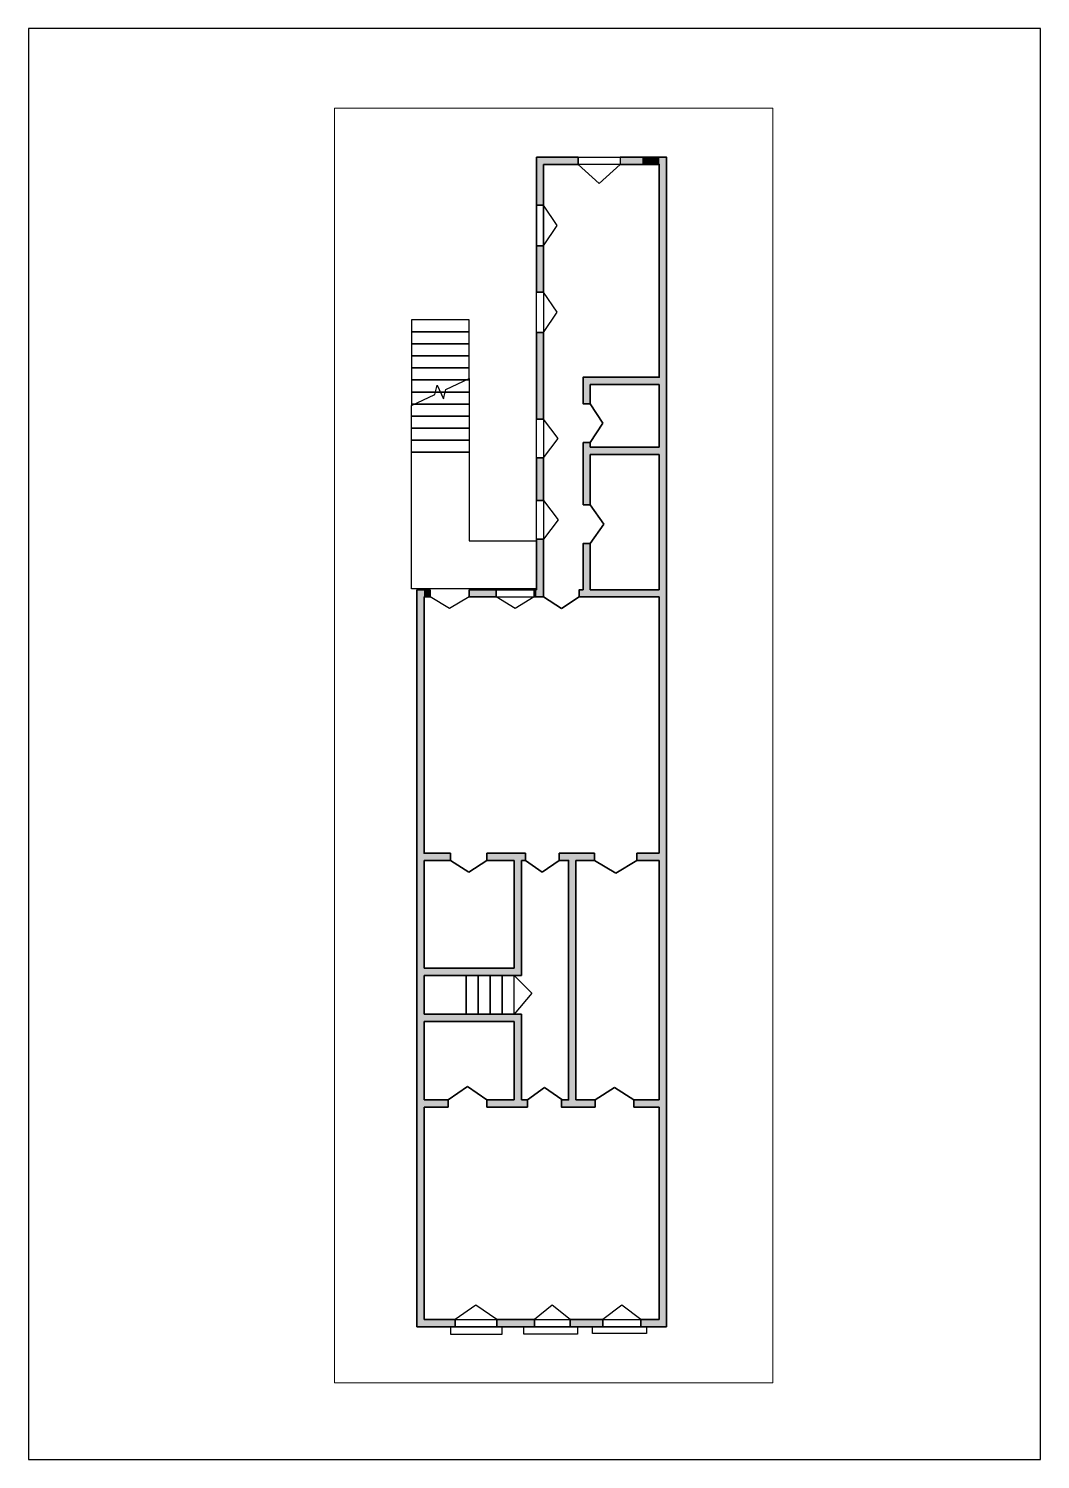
# Paper-space layout 'Layout1' of a CAD drawing. Header units: millimetres. Extents: x 64 to 274, y 59 to 356.
# The model-space entities are those that its viewports show. They can reach past a viewport. Long polylines and large blocks are cut down to what shows.
import ezdxf

# ---------------------------------------------------------------- set-up
doc = ezdxf.new("R2010")
doc.units = ezdxf.units.MM
doc.linetypes.add('Projeção', pattern=[396.875, 238.125, -158.75])
for name, color, linetype, lineweight in [('A-ALV-___-___-EXI', 250, 'Continuous', 35), ('A-ESC-___-___-EXI', 250, 'Continuous', 25), ('A-JAN-___-___-EXI', 250, 'Continuous', 25), ('A-PEI-___-___-EXI', 250, 'Continuous', 25), ('A-POR-___-___-EXI', 250, 'Continuous', 25)]:
    doc.layers.add(name, color=color, linetype=linetype, lineweight=lineweight)

# ---------------------------------------------------------------- blocks, each defined once
blk = doc.blocks.new('SVG - A4-23033332-Não nomeada')
at = {"layer": 'A-ESC-___-___-EXI'}
for p, q in [((64.29, 356.5), (64.29, 59.5)), ((274.29, 356.5), (64.29, 356.5)), ((274.29, 59.5), (274.29, 356.5)), ((64.29, 59.5), (274.29, 59.5))]:
    blk.add_line(p, q, dxfattribs=at)

msp = doc.modelspace()

# ---------------------------------------------------------------- hatches: boundary and pattern name
at = {"layer": 'A-ALV-___-___-EXI'}
for points in [[(1048, -18090), (1198, -18090), (1198, -17090), (1048, -17090)], [(1198, -17240), (1918, -17240), (1918, -17090), (1198, -17090)], [(2788, -17240), (3248, -17240), (3248, -17090), (2788, -17090)], [(3598, -17240), (3598, -17090), (3248, -17090), (3248, -17240)], [(3748, -26070), (3748, -17090), (3598, -17090), (3598, -26070)], [(1048, -19890), (1198, -19890), (1198, -18930), (1048, -18930)], [(1048, -22530), (1198, -22530), (1198, -20730), (1048, -20730)], [(3598, -21810), (3598, -21660), (2018, -21660), (2018, -21810), (2168, -21810)], [(2018, -22210), (2168, -22210), (2168, -21810), (2018, -21810)], [(2018, -24310), (2168, -24310), (2168, -23010), (2018, -23010)], [(3598, -23260), (3598, -23110), (2168, -23110), (2168, -23260)], [(1048, -24220), (1198, -24220), (1198, -23330), (1048, -23330)], [(1198, -26220), (1198, -25020), (1048, -25020), (1048, -26220)], [(2168, -26070), (2168, -25110), (2018, -25110), (2018, -26070)], [(-1432, -26870), (-1282, -26870), (-1282, -26070), (-1432, -26070)], [(-1157, -26220), (-1157, -26070), (-1282, -26070), (-1282, -26220)], [(211, -26220), (211, -26070), (-349, -26070), (-349, -26220)], [(1048, -26220), (1048, -26070), (1003, -26070), (1003, -26220)], [(3598, -26220), (3598, -26070), (1939, -26070), (1939, -26220)], [(3598, -26890), (3748, -26890), (3748, -26070), (3598, -26070), (3598, -26220)], [(-1282, -33470), (-1282, -26870), (-1432, -26870), (-1432, -33470)], [(3598, -29865), (3748, -29865), (3748, -26890), (3598, -26890), (3598, -29304)], [(3748, -31540), (3748, -29865), (3598, -29865), (3598, -31540)], [(-737, -31690), (-737, -31540), (-1282, -31540), (-1282, -31690)], [(738, -31690), (823, -31690), (823, -31540), (23, -31540), (23, -31690), (588, -31690)], [(738, -33926), (738, -31690), (588, -31690), (588, -33926)], [(2258, -31690), (2258, -31540), (1518, -31540), (1518, -31690), (1868, -31690)], [(1718, -36660), (1868, -36660), (1868, -31690), (1718, -31690), (1718, -35919)], [(3598, -31690), (3748, -31690), (3748, -31540), (3133, -31540), (3133, -31690)], [(3598, -40510), (3748, -40510), (3748, -31690), (3598, -31690), (3598, -36810)], [(-1282, -34310), (-1282, -33470), (-1432, -33470), (-1432, -34310)], [(-1282, -34076), (738, -34076), (738, -33926), (-1282, -33926)], [(-1432, -40630), (-1282, -40630), (-1282, -34310), (-1432, -34310), (-1432, -35919)], [(588, -35030), (588, -34880), (-1282, -34880), (-1282, -35030)], [(738, -36660), (738, -34880), (588, -34880), (588, -36660)], [(-782, -36810), (-782, -36660), (-1282, -36660), (-1282, -36810)], [(863, -36810), (863, -36660), (23, -36660), (23, -36810)], [(2268, -36810), (2268, -36660), (1568, -36660), (1568, -36810)], [(3598, -36810), (3598, -36660), (3073, -36660), (3073, -36810)], [(-1432, -41220), (-1282, -41220), (-1282, -40630), (-1432, -40630)], [(3748, -41370), (3748, -40510), (3598, -40510), (3598, -41370)], [(-1432, -41370), (-637, -41370), (-637, -41220), (-1432, -41220)], [(1008, -41370), (1008, -41220), (228, -41220), (228, -41370)], [(2428, -41370), (2428, -41220), (1748, -41220), (1748, -41370)], [(3598, -41370), (3598, -41220), (3213, -41220), (3213, -41370)]]:
    msp.add_hatch(color=11, dxfattribs=at).paths.add_polyline_path(points)

# ---------------------------------------------------------------- linework, layer by layer
at = {"layer": 'A-ALV-___-___-EXI', "color": 7, "lineweight": 35}
for p, q in [((1048, -17090), (1048, -18090)), ((1918, -17090), (1048, -17090)), ((1918, -17240), (1918, -17090)), ((1198, -18090), (1198, -17240)), ((1198, -17240), (1918, -17240)), ((1048, -18090), (1198, -18090)), ((1048, -18090), (1198, -18090)), ((1198, -18930), (1048, -18930)), ((1198, -19890), (1198, -18930)), ((1198, -22530), (1198, -20730)), ((2168, -22210), (2168, -21810)), ((2168, -21810), (3598, -21810)), ((3598, -21810), (3598, -23110)), ((2168, -23010), (2018, -23010)), ((2018, -23010), (2018, -24310)), ((2168, -23110), (2168, -23010)), ((3598, -23110), (2168, -23110)), ((2168, -24310), (2168, -23260)), ((2168, -23260), (3598, -23260)), ((3598, -23260), (3598, -26070)), ((2018, -24310), (2168, -24310)), ((2168, -26070), (2168, -25110)), ((3598, -26070), (2168, -26070)), ((1003, -26220), (1198, -26220)), ((1939, -26220), (3598, -26220)), ((3598, -26220), (3598, -31540)), ((-737, -31690), (-1282, -31690)), ((-1282, -31690), (-1282, -33926)), ((23, -31690), (23, -31540)), ((23, -31540), (823, -31540)), ((588, -31690), (23, -31690)), ((588, -33926), (588, -31690)), ((738, -34076), (738, -31690)), ((738, -31690), (823, -31690)), ((823, -31540), (823, -31690)), ((1518, -31690), (1518, -31540)), ((1518, -31540), (2258, -31540)), ((2258, -31690), (1868, -31690)), ((1868, -31690), (1868, -36660)), ((2258, -31540), (2258, -31690)), ((3598, -31540), (3133, -31540)), ((3133, -31540), (3133, -31690)), ((3133, -31690), (3598, -31690)), ((3598, -31690), (3598, -36660)), ((-1282, -33926), (588, -33926)), ((-1282, -34880), (-1282, -34076)), ((-1282, -34076), (738, -34076)), ((738, -34880), (-1282, -34880)), ((-1282, -36660), (-1282, -35030)), ((-1282, -35030), (588, -35030)), ((588, -35030), (588, -36660)), ((738, -36660), (738, -34880)), ((-782, -36660), (-1282, -36660)), ((-1282, -41220), (-1282, -36810)), ((-1282, -36810), (-782, -36810)), ((-782, -36810), (-782, -36660)), ((588, -36660), (23, -36660)), ((23, -36660), (23, -36810)), ((23, -36810), (863, -36810)), ((863, -36660), (738, -36660)), ((863, -36810), (863, -36660)), ((1868, -36660), (2268, -36660)), ((3598, -36660), (3073, -36660)), ((3073, -36660), (3073, -36810)), ((3073, -36810), (3598, -36810)), ((3598, -36810), (3598, -41220)), ((-637, -41220), (-1282, -41220)), ((-637, -41370), (-637, -41220)), ((1008, -41220), (228, -41220)), ((228, -41220), (228, -41370)), ((1748, -41370), (1748, -41220)), ((1748, -41220), (2428, -41220)), ((1748, -41220), (1748, -41370)), ((2428, -41370), (2428, -41220)), ((2428, -41220), (2428, -41370)), ((3598, -41220), (3213, -41220)), ((3213, -41220), (3213, -41370)), ((1008, -41370), (228, -41370)), ((2428, -41370), (1748, -41370))]:
    msp.add_line(p, q, dxfattribs=at)
at = {"layer": 'A-ALV-___-___-EXI'}
for p, q in [((1048, -19890), (1048, -18930)), ((1048, -18930), (1198, -18930)), ((1048, -19890), (1198, -19890)), ((1198, -19890), (1048, -19890)), ((1048, -22530), (1048, -20730)), ((1048, -20730), (1198, -20730)), ((1198, -20730), (1048, -20730)), ((1048, -22530), (1198, -22530)), ((1198, -22530), (1048, -22530)), ((1048, -24220), (1048, -23330)), ((1048, -23330), (1198, -23330)), ((1198, -23330), (1048, -23330)), ((1198, -23330), (1198, -24220)), ((1048, -24220), (1198, -24220)), ((1198, -24220), (1048, -24220)), ((1198, -25020), (1048, -25020)), ((1048, -26070), (1048, -25020)), ((1048, -25020), (1198, -25020)), ((1198, -25020), (1198, -26220)), ((-1157, -26070), (-1432, -26070)), ((-1432, -26070), (-1432, -41370)), ((-1157, -26220), (-1157, -26070)), ((-349, -26220), (-349, -26070)), ((-349, -26070), (211, -26070)), ((211, -26070), (211, -26220)), ((211, -26220), (211, -26070)), ((1003, -26070), (1003, -26220)), ((1003, -26220), (1003, -26070)), ((1003, -26070), (1048, -26070)), ((211, -26220), (-349, -26220)), ((-637, -41370), (-637, -41220)), ((228, -41220), (228, -41370)), ((-1432, -41370), (-637, -41370))]:
    msp.add_line(p, q, dxfattribs=at)
at = {"layer": 'A-ALV-___-___-EXI', "color": 7, "lineweight": 35}
for points in [[(3213, -41220), (3213, -41370), (3748, -41370), (3748, -17090), (2788, -17090)], [(2788, -17240), (3598, -17240), (3598, -21660), (2018, -21660), (2018, -22210), (2168, -22210)], [(2168, -25110), (2018, -25110), (2018, -26070), (1939, -26070), (1939, -26220)], [(-737, -31690), (-737, -31540), (-1282, -31540), (-1282, -26220), (-1157, -26220)], [(1518, -31690), (1718, -31690), (1718, -36660), (1568, -36660), (1568, -36810), (2268, -36810), (2268, -36660)]]:
    msp.add_lwpolyline(points, dxfattribs=at)
at = {"layer": 'A-ALV-___-___-EXI'}
msp.add_lwpolyline([(1008, -41370), (1008, -41220)], close=True, dxfattribs=at)
at = {"layer": 'A-ESC-___-___-EXI'}
msp.add_line((588, -34880), (588, -34076), dxfattribs=at)
at = {"layer": 'A-ESC-___-___-EXI', "linetype": 'Projeção'}
msp.add_lwpolyline([(-346, -21685), (-346, -21465), (-346, -21215), (-346, -20965), (-346, -20715), (-346, -20465), (-1546, -20465)], dxfattribs=at)
at = {"layer": 'A-ESC-___-___-EXI', "linetype": 'Continuous'}
msp.add_lwpolyline([(-346, -20465), (-1546, -20465), (-1546, -20715), (-346, -20715), (-1546, -20715), (-1546, -20965), (-1546, -21215), (-1546, -21465), (-1546, -21715), (-1546, -21965), (-1546, -22215), (-1546, -22244), (-1059, -22017), (-1012, -21823), (-880, -22106), (-833, -21912), (-346, -21685), (-346, -23215), (-1546, -23215), (-346, -23215), (-346, -25055), (1054, -25055), (1054, -26050), (-1546, -26050), (-1546, -23215), (-1546, -22244)], dxfattribs=at)
at = {"layer": 'A-ESC-___-___-EXI'}
for points in [[(-346, -20965), (-1546, -20965)], [(-346, -21215), (-1546, -21215)], [(-346, -21465), (-1546, -21465)], [(-346, -21715), (-410, -21715), (-1546, -21715), (-410, -21715)], [(-946, -21965), (-1046, -21965), (-1546, -21965), (-1046, -21965)], [(-346, -21965), (-846, -21965), (-946, -21965), (-846, -21965)], [(-346, -22215), (-1482, -22215), (-1546, -22215), (-1482, -22215)], [(-346, -22465), (-1546, -22465)], [(-346, -22715), (-1546, -22715)], [(-346, -22965), (-1546, -22965)], [(-162, -34880), (-162, -34076)], [(88, -34880), (88, -34076)], [(338, -34880), (338, -34076)]]:
    msp.add_lwpolyline(points, close=True, dxfattribs=at)
at = {"layer": 'A-ESC-___-___-EXI', "linetype": 'Projeção'}
msp.add_lwpolyline([(-412, -34880), (-412, -34076)], close=True, dxfattribs=at)
at = {"layer": 'A-JAN-___-___-EXI', "color": 7, "lineweight": 35}
for p, q in [((1048, -18930), (1048, -18090)), ((1198, -18090), (1198, -18930)), ((228, -41370), (-637, -41370)), ((1748, -41370), (1008, -41370)), ((3213, -41370), (2428, -41370))]:
    msp.add_line(p, q, dxfattribs=at)
at = {"layer": 'A-JAN-___-___-EXI'}
for p, q in [((1478, -18510), (1198, -18090)), ((1198, -18930), (1478, -18510)), ((1048, -20730), (1048, -19890)), ((1478, -20310), (1198, -19890)), ((1198, -19890), (1198, -20730)), ((1198, -20730), (1478, -20310)), ((1048, -23330), (1048, -22530)), ((1498, -22930), (1198, -22530)), ((1198, -22530), (1198, -23330)), ((1198, -23330), (1498, -22930)), ((1048, -25020), (1048, -24220)), ((1198, -24220), (1198, -25020)), ((211, -26070), (1003, -26070)), ((-753, -26460), (-1157, -26220)), ((-349, -26220), (-753, -26460))]:
    msp.add_line(p, q, dxfattribs=at)
for points in [[(1918, -17090), (2788, -17090), (2788, -17240), (2353, -17240)], [(1198, -24220), (1498, -24620), (1198, -25020)]]:
    msp.add_lwpolyline(points, dxfattribs=at)
for points in [[(2788, -17240), (1918, -17240), (2353, -17640)], [(1003, -26220), (607, -26460), (211, -26220)], [(228, -41220), (-205, -40920), (-637, -41220)], [(1748, -41220), (1378, -40920), (1008, -41220)], [(3213, -41220), (2820, -40920), (2428, -41220)]]:
    msp.add_lwpolyline(points, close=True, dxfattribs=at)
at = {"layer": 'A-PEI-___-___-EXI', "color": 7, "lineweight": 35}
for p, q in [((2428, -22610), (2168, -22210)), ((2168, -23010), (2428, -22610)), ((2448, -24710), (2168, -24310)), ((2168, -25110), (2448, -24710)), ((1198, -26220), (1568, -26460)), ((1568, -26460), (1939, -26220))]:
    msp.add_line(p, q, dxfattribs=at)
at = {"layer": 'A-PEI-___-___-EXI'}
for points in [[(331, -41530), (-729, -41530), (-729, -41370), (331, -41370)], [(1899, -41525), (791, -41525), (791, -41370), (1899, -41370)], [(3335, -41510), (2215, -41510), (2215, -41370), (3335, -41370)]]:
    msp.add_lwpolyline(points, close=True, dxfattribs=at)
at = {"layer": 'A-POR-___-___-EXI', "color": 7, "lineweight": 35}
for p, q in [((-357, -31930), (-737, -31690)), ((23, -31690), (-357, -31930)), ((823, -31690), (1170, -31930)), ((1170, -31930), (1518, -31690)), ((2258, -31690), (2695, -31950)), ((2695, -31950), (3133, -31690)), ((-380, -36380), (-782, -36660)), ((23, -36660), (-380, -36380)), ((1215, -36400), (863, -36660)), ((1576, -36652), (1215, -36400)), ((2268, -36660), (2670, -36400)), ((2670, -36400), (3073, -36660))]:
    msp.add_line(p, q, dxfattribs=at)
at = {"layer": 'A-POR-___-___-EXI'}
msp.add_lwpolyline([(588, -34076), (955, -34443), (588, -34880)], close=True, dxfattribs=at)

psp = doc.layouts.get("Layout1")

# ---------------------------------------------------------------- block references
at = {"layer": 'A-JAN-___-___-EXI'}
psp.add_blockref('SVG - A4-23033332-Não nomeada', (0, 0), dxfattribs=at)

# ---------------------------------------------------------------- viewports
at = {"layer": 'A-POR-___-___-EXI'}
psp.add_viewport(center=(173.27, 207.67), size=(90.98, 264.565), view_center_point=(1407.05, -29304.77), view_height=26456.501, dxfattribs=at)

doc.saveas('drawing.dxf')
